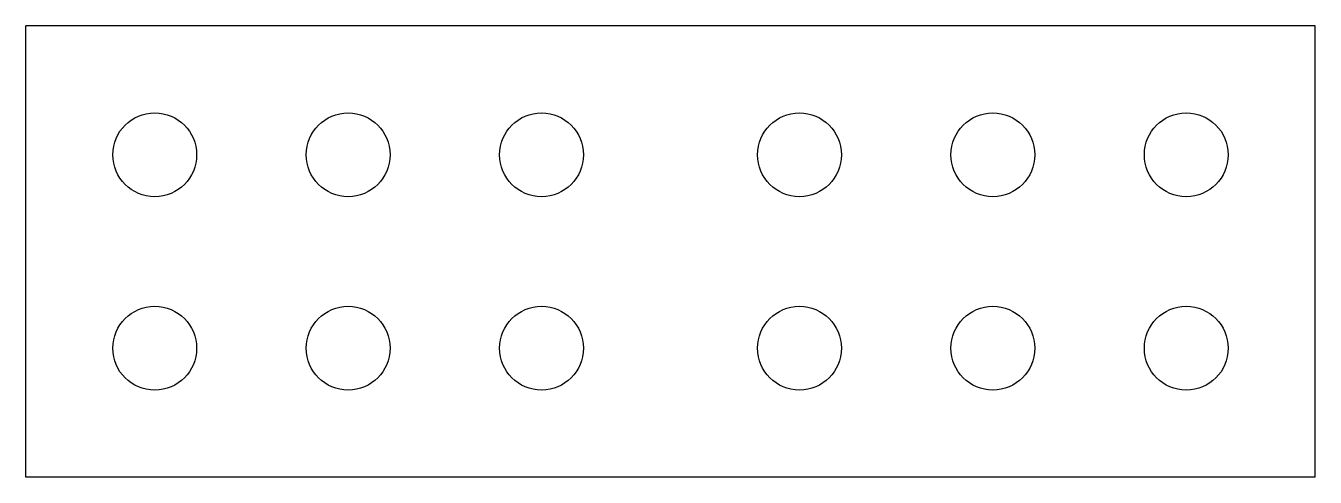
# Model space of a CAD drawing. Extents: x -200 to 200, y -70 to 70.
import ezdxf

# ---------------------------------------------------------------- set-up
doc = ezdxf.new("R2010")
doc.units = 0
doc.layers.get('0').update_dxf_attribs({"linetype": 'CONTINUOUS'})

msp = doc.modelspace()

# ---------------------------------------------------------------- linework, layer by layer
for p, q in [((200, 70), (-200, 70)), ((-200, -70), (-200, 70)), ((200, -70), (200, 70)), ((200, -70), (-200, -70))]:
    msp.add_line(p, q)
for centre in [(-160, 30), (-160, 30), (-100, 30), (-100, 30), (-40, 30), (-40, 30), (40, 30), (40, 30), (100, 30), (100, 30), (160, 30), (160, 30), (-160, -30), (-160, -30), (-100, -30), (-100, -30), (-40, -30), (-40, -30), (40, -30), (40, -30), (100, -30), (100, -30), (160, -30), (160, -30)]:
    msp.add_circle(centre, 13)

doc.saveas('drawing.dxf')
